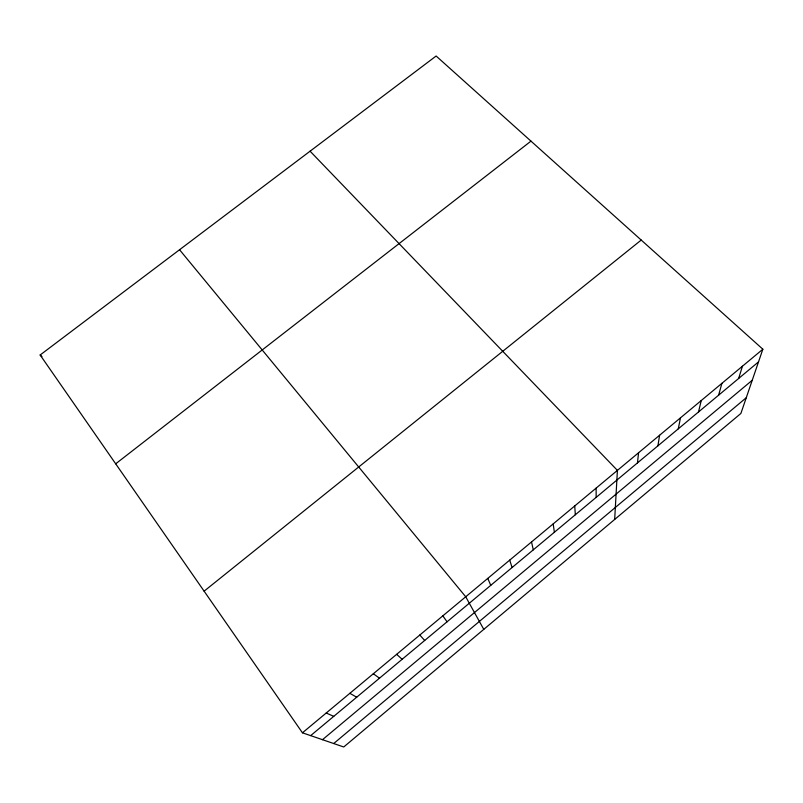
<?xml version="1.0" encoding="UTF-8"?>
<svg xmlns="http://www.w3.org/2000/svg" width="803" height="803" viewBox="0 0 803 803"><rect width="100%" height="100%" fill="white"/><g stroke="black" fill="none" stroke-linecap="round" stroke-linejoin="round"><path stroke-width="1.2" d="M614.676 519.441L617.407 470.387L310.078 151.195M637.462 462.919L638.566 452.762M657.928 445.836L659.584 435.246M678.274 428.852L680.482 417.841M698.51 411.969L701.26 400.526M718.625 395.176L721.907 383.322M738.63 378.494L742.444 366.218M762.85 349.215L740.888 413.445L343.734 746.981L302.45 732.808L40.15 354.996L436.129 56.019L762.85 349.215L302.45 732.808M322.485 739.693L752.24 380.251M333.697 743.538L746.268 397.726M310.661 735.628L758.514 361.892M204.113 591.169L641.216 240.057M115.692 463.813L530.974 141.127M326.229 713.004L333.747 716.356M349.847 693.32L356.693 697.215M373.315 673.757L379.498 678.184M40.15 354.996L41.977 356.572M396.642 654.335L402.152 659.273M419.808 635.022L424.677 640.483M179.551 249.743L465.72 596.78L483.777 629.371M442.834 615.841L447.06 621.803M487.782 578.391L490.753 585.337M509.714 560.113L512.083 567.54M531.516 541.955L533.292 549.844M553.187 523.897L554.371 532.248M574.727 505.95L575.329 514.763M596.127 488.114L596.157 497.378"/></g></svg>
